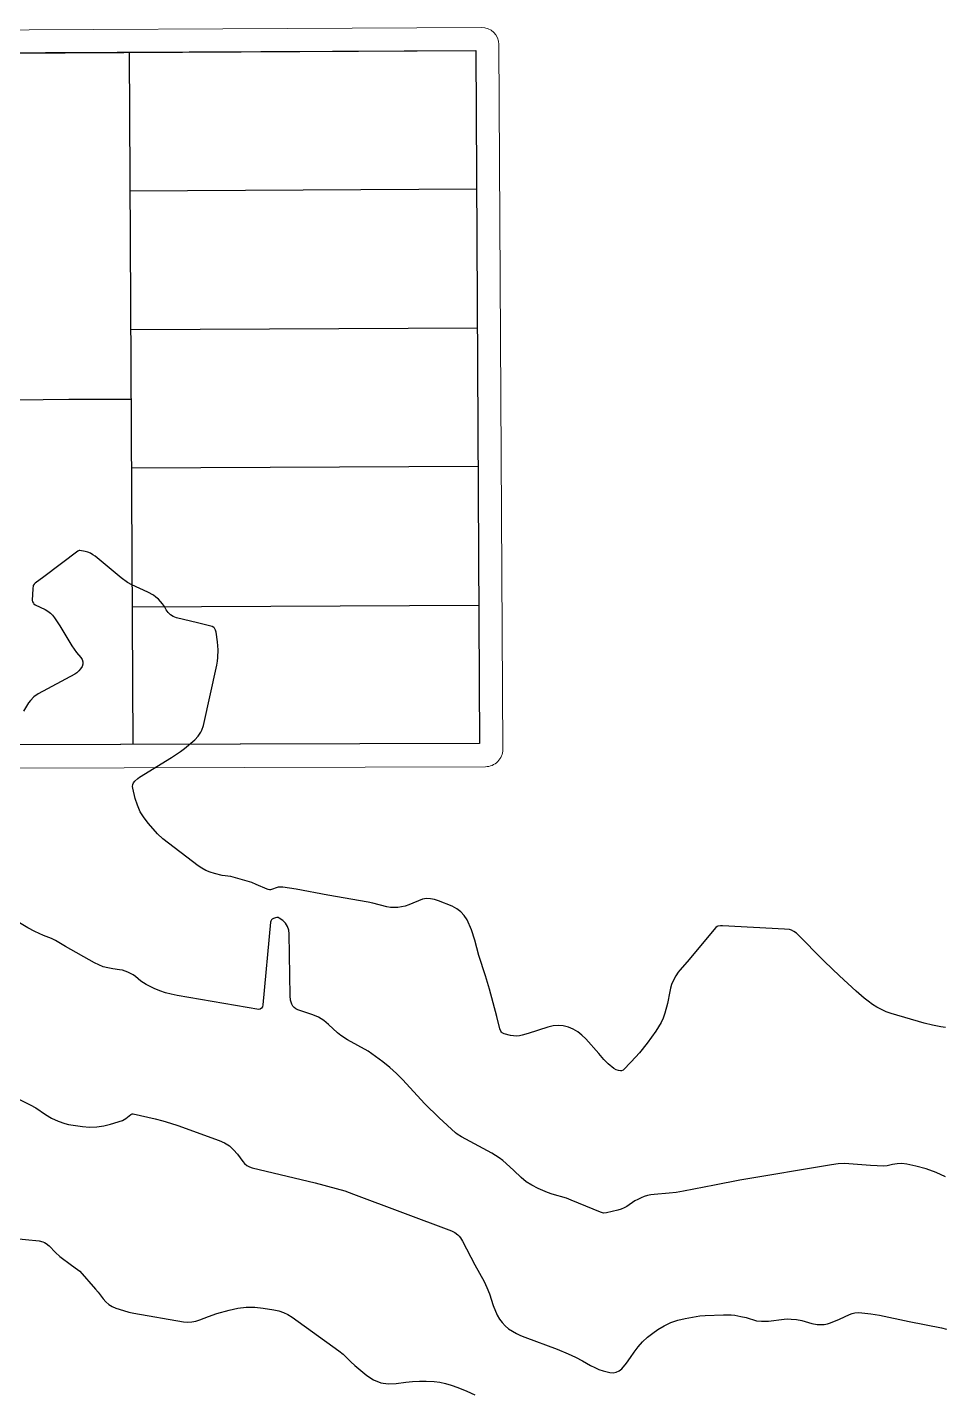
# Model space of a CAD drawing. Header units: centimetres. Extents: x 0 to 1311401, y -389375 to 85618.
# Drawn here: x 661352 to 669281, y -274341 to -262545 of the extents above; entities that cross this region are included whole.
import ezdxf

# ---------------------------------------------------------------- set-up
doc = ezdxf.new("R2010")
doc.units = ezdxf.units.CM
doc.header["$LTSCALE"] = 4
for name, color, linetype in [('04', 254, 'Continuous'), ('CURVAS-INTERMEDIARIAS', 39, 'Continuous'), ('CURVAS-MESTRA', 34, 'Continuous')]:
    doc.layers.add(name, color=color, linetype=linetype)
doc.layers.add('P-MEIOFIO', color=171, linetype='Continuous', lineweight=9)

msp = doc.modelspace()

# ---------------------------------------------------------------- linework, layer by layer
at = {"color": 1}
msp.add_lwpolyline([(659650.548, -262775.326), (665220.33, -262744.956), (665252.936, -268724.712), (658029.975, -268744.458)], dxfattribs=at)
at = {"layer": '04'}
for points in [[(659651.521, -262770.454), (665220.33, -262744.956), (665252.936, -268724.712), (658023.711, -268744.475), (659048.733, -265788.707)], [(659651.521, -262770.454), (659048.733, -265788.707), (661708.369, -265754.073), (662246.754, -265754.073)], [(662230.404, -262758.646), (662263.013, -268732.886)], [(665226.851, -263940.907), (662236.946, -263957.227)], [(662243.467, -265153.161), (665233.372, -265136.858)], [(665239.893, -266332.81), (662250.002, -266349.129)], [(662256.523, -267545.064), (665246.415, -267528.761)]]:
    msp.add_lwpolyline(points, dxfattribs=at)
at = {"layer": 'CURVAS-INTERMEDIARIAS'}
for points, elevation in [([(669271.864, -272461.557), (669192.063, -272424.015), (669104.554, -272392.812), (669016.847, -272370.035), (668937.128, -272353.011), (668896.086, -272347.609), (668854.699, -272348.793), (668813.443, -272354.754), (668769.591, -272366.103), (668739.96, -272369.702), (668623.86, -272363.137), (668438.077, -272348.424), (668400.789, -272346.787), (668344.87, -272349.938), (668289.294, -272357.38), (667498.621, -272490.847), (667278.543, -272532.425), (667010.701, -272586.616), (666948.966, -272596.396), (666886.868, -272603.534), (666758.935, -272613.138), (666729.618, -272616.683), (666700.837, -272622.323), (666672.861, -272631.122), (666645.409, -272642.024), (666617.58, -272655.948), (666592.96, -272669.735), (666522.964, -272717.11), (666498.638, -272730.566), (666472.806, -272740.815), (666445.966, -272748.952), (666346.483, -272772.263), (666320.46, -272774.166), (666295.131, -272767.917), (666043.621, -272661.688), (666002.975, -272646.894), (665878.43, -272610.442), (665837.572, -272596.632), (665758.579, -272561.792), (665703.771, -272533.852), (665654.821, -272503.883), (665611.129, -272466.675), (665548.517, -272406.473), (665482.52, -272346.264), (665453.477, -272321.552), (665422.898, -272298.786), (665390.981, -272277.892), (665357.933, -272258.835), (665097.176, -272117.838), (665060.597, -272094.744), (665043.587, -272081.427), (664904.704, -271952.44), (664778.489, -271828.174), (664591.568, -271624.933), (664536.292, -271570.384), (664477.712, -271519.409), (664416.918, -271470.813), (664291.5, -271378.011), (664114.183, -271280.033), (664054.869, -271241.592), (664027.507, -271219.299), (663949.477, -271146.813), (663908.121, -271113.371), (663886.258, -271098.458), (663863.611, -271085.043), (663815.128, -271064.23), (663684.481, -271020.205), (663668.207, -271012.233), (663653.948, -271002.079), (663642.724, -270988.655), (663633.516, -270973.049), (663627.173, -270955.317), (663622.254, -270937.281), (663618.113, -270900), (663611.078, -270365.317), (663607.253, -270332.634), (663596.8, -270301.434), (663579.626, -270273.695), (663555.991, -270251.198), (663524.847, -270229.027), (663514.259, -270225.551), (663502.775, -270225.285), (663491.416, -270227.302), (663474.239, -270233.271), (663464.751, -270238.826), (663457.135, -270245.821), (663452.322, -270254.976), (663449.374, -270265.56), (663382.728, -270979.239), (663379.28, -270993.957), (663371.963, -271007.179), (663361.009, -271015.565), (663347.302, -271017.016), (662643.098, -270897.584), (662592.374, -270886.877), (662542.467, -270873.555), (662493.783, -270856.303), (662445.906, -270836.434), (662378.094, -270803.669), (662353.689, -270789.179), (662330.644, -270772.599), (662283.869, -270734.365), (662263.484, -270719.948), (662219.313, -270696.426), (662172.012, -270679.916), (662147.592, -270674.564), (662088.512, -270666.845), (662047.093, -270659.641), (662006.706, -270649.212), (661967.899, -270633.957), (661930.135, -270615.469), (661680.503, -270473.719), (661593.995, -270422.279), (661560.454, -270406.719), (661490.705, -270380.925), (661415.521, -270345.714), (661355.866, -270313.727), (661211.163, -270228.319)], 76841.011), ([(661279.34, -271790.853), (661376.755, -271839.757), (661423.612, -271867.506), (661508.474, -271923.304), (661561.54, -271955.463), (661617.584, -271982.09), (661676.16, -272002.142), (661706.269, -272009.173), (661827.521, -272027.574), (661888.971, -272032.174), (661950.004, -272031.406), (662010.392, -272022.604), (662070.363, -272008.434), (662173.032, -271975.668), (662187.734, -271968.441), (662201.322, -271959.295), (662243.157, -271923.695), (662256.415, -271918.087), (662265.903, -271918.41), (662455.526, -271961.003), (662521.253, -271978.444), (662586.259, -271998.416), (662650.78, -272020.083), (663006.363, -272147.237), (663052.032, -272168.472), (663094.102, -272194.485), (663130.78, -272227.681), (663163.862, -272265.646), (663209.45, -272328.855), (663225.812, -272347.657), (663245.302, -272363.186), (663267.263, -272375.046), (663290.937, -272382.955), (663834.57, -272513.808), (664014.261, -272561.287), (664090.427, -272583.888), (664165.354, -272610.284), (665009.979, -272927.804), (665039.594, -272942.507), (665065.65, -272962.867), (665077.081, -272975.001), (665087.64, -272987.796), (665105.202, -273016.012), (665210.226, -273220.221), (665291.18, -273364.84), (665316.513, -273416.555), (665338.296, -273469.763), (665369.596, -273571.979), (665404.855, -273654.128), (665424.022, -273688.246), (665446.303, -273719.776), (665473.259, -273747.396), (665503.337, -273772.431), (665536.631, -273793.995), (665570.894, -273813.712), (665606.602, -273830.655), (665643.281, -273845.74), (665922.138, -273948.284), (666018.048, -273987.281), (666080.581, -274016.365), (666141.363, -274048.945), (666210.54, -274088.59), (666245.95, -274106.815), (666282.225, -274122.829), (666319.793, -274135.515), (666375.45, -274149.858), (666404.264, -274151.451), (666431.334, -274147.501), (666455.779, -274135.212), (666478.471, -274117.38), (666518.66, -274069.729), (666555.092, -274019.155), (666585.338, -273973.59), (666620.168, -273927.19), (666658.155, -273883.886), (666700.868, -273845.235), (666746.734, -273809.7), (666790.245, -273779.842), (666845.325, -273746.992), (666902.449, -273719.1), (666962.638, -273698.646), (667024.861, -273683.149), (667152.587, -273660.565), (667197.59, -273657.475), (667355.142, -273651.416), (667421.347, -273652.769), (667454.214, -273656.509), (667506.094, -273665.564), (667551.865, -273676.146), (667641.853, -273702.546), (667683.294, -273706.886), (667725.054, -273707.14), (667745.866, -273705.683), (667880.086, -273689.041), (667910.473, -273687.661), (667940.875, -273688.664), (667986.274, -273693.137), (668031.51, -273701.462), (668119.49, -273728.029), (668164.851, -273735.18), (668199.641, -273736.569), (668226.141, -273734.937), (668252.2, -273729.878), (668277.973, -273722.527), (668356.91, -273690.506), (668443.459, -273648.712), (668465.236, -273639.781), (668487.993, -273633.779), (668523.034, -273631.18), (668626.625, -273643.35), (668702.971, -273656.143), (668956.817, -273710.548), (669237.084, -273765.505), (669281.264, -273776.947)], 76940.675), ([(661217.425, -272989.898), (661454.703, -273014.436), (661486.398, -273021.942), (661501.057, -273028.835), (661515.119, -273037.311), (661541.002, -273058.175), (661594.461, -273114.984), (661632.704, -273150.03), (661732.773, -273224.346), (661785.27, -273260.413), (661804.508, -273276.808), (661940.587, -273429.925), (661963.241, -273457.511), (662006.019, -273514.698), (662028.741, -273541.04), (662054.072, -273563.85), (662083.316, -273581.383), (662115.157, -273595.392), (662180.801, -273615.807), (662225.823, -273628.034), (662271.334, -273638.264), (662697.752, -273712.461), (662733.424, -273715.878), (662769.202, -273713.952), (662804.451, -273707.094), (662838.55, -273695.818), (662913.175, -273666.457), (662986.54, -273641.606), (663093.766, -273611.221), (663166.453, -273596.025), (663239.51, -273587.059), (663313.119, -273587.449), (663387.088, -273594.067), (663477.386, -273608.029), (663519.836, -273617.663), (663560.8, -273631.006), (663599.515, -273649.882), (663636.737, -273672.456), (664039.017, -273961.901), (664075.819, -273991.522), (664142.026, -274059.098), (664177.284, -274090.714), (664280.921, -274176.939), (664338.672, -274213.257), (664399.395, -274238.641), (664464.6, -274247.603), (664532.789, -274245.623), (664615.831, -274233.627), (664674.766, -274227.586), (664733.926, -274224.557), (664793.243, -274223.533), (664860.698, -274226.566), (664910.698, -274232.69), (664959.867, -274243.646), (665008.49, -274257.826), (665065.994, -274278.47), (665141.313, -274309.661), (665212.902, -274343.65)], 77040.339)]:
    msp.add_lwpolyline(points, dxfattribs=dict(at, elevation=elevation))
at = {"layer": 'CURVAS-MESTRA', "elevation": 76741.346}
msp.add_lwpolyline([(669270.492, -271173.015), (669231.244, -271167.744), (669159.506, -271152.995), (669088.332, -271134.923), (668802.165, -271051.604), (668759.628, -271036.896), (668718.373, -271019.536), (668679.017, -270998.2), (668640.941, -270974.212), (668604.43, -270947.462), (668568.696, -270919.741), (668500.359, -270860.458), (668357.235, -270727.434), (668227.559, -270603.796), (667985.15, -270358.847), (667963.109, -270343.851), (667941.741, -270334.047), (667925.585, -270328.782), (667883.094, -270324.532), (667347.152, -270295.416), (667329.592, -270296.055), (667306.713, -270299.207), (667300.519, -270301.631), (667289.889, -270310.015), (667043.23, -270607.841), (666978.942, -270680.118), (666966.889, -270695.111), (666945.776, -270727.333), (666920.208, -270775.444), (666908.403, -270803.8), (666899.689, -270833.255), (666893.039, -270863.445), (666872.902, -270967.481), (666849.737, -271051.143), (666834.82, -271091.685), (666817.416, -271130.986), (666796.313, -271168.419), (666772.731, -271204.624), (666697.377, -271308.89), (666632.547, -271391.567), (666561.433, -271468.917), (666489.939, -271540.816), (666476.314, -271547.968), (666468.874, -271548.631), (666450.646, -271544.819), (666429.764, -271537.759), (666411.16, -271525.942), (666361.917, -271485.651), (666325.383, -271450.242), (666281.916, -271397.772), (666168.407, -271270.015), (666135.489, -271238.405), (666099.989, -271210.676), (666060.637, -271188.773), (666018.702, -271170.751), (665974.709, -271160.477), (665930.673, -271155.921), (665886.583, -271159.94), (665842.462, -271169.669), (665671.966, -271224.742), (665621.181, -271239.656), (665595.679, -271244.776), (665570.115, -271247.261), (665544.48, -271245.8), (665518.785, -271241.703), (665464.595, -271228.684), (665447.176, -271219.892), (665440.762, -271212.748), (665435.513, -271204.238), (665428.008, -271184.457), (665401.725, -271078.02), (665336.985, -270843.641), (665302.534, -270727.648), (665247.204, -270551.63), (665210.982, -270418.892), (665182.708, -270330.583), (665145.269, -270245.751), (665120.662, -270208.105), (665091.776, -270175.132), (665056.461, -270149.15), (665016.857, -270127.839), (664899.291, -270080.433), (664864.56, -270069.336), (664828.58, -270063.471), (664791.977, -270061.139), (664776.067, -270062.336), (664760.488, -270065.529), (664641.043, -270115.872), (664610.54, -270125.623), (664579.258, -270132.454), (664547.444, -270137.341), (664515.432, -270138.746), (664483.661, -270137.581), (664452.275, -270132.574), (664330.931, -270099.967), (664292.251, -270091.708), (663942.426, -270032.478), (663671.593, -269981.483), (663555.108, -269962.736), (663528.965, -269961.829), (663516.086, -269963.738), (663449.044, -269984.801), (663439.504, -269985.694), (663430.04, -269984.26), (663420.619, -269981.273), (663325.502, -269938.693), (663286.82, -269923.582), (663247.441, -269910.441), (663106.821, -269871.79), (663032.526, -269861.23), (662966.85, -269845.492), (662929.025, -269833.702), (662892.589, -269818.996), (662858.251, -269799.904), (662825.303, -269777.897), (662520.743, -269544.486), (662475.283, -269502.148), (662395.536, -269413.281), (662358.008, -269363.996), (662325.729, -269311.971), (662301.306, -269255.822), (662282.114, -269196.92), (662260.733, -269110.199), (662259.396, -269093.351), (662261.284, -269077.423), (662268.008, -269062.854), (662277.958, -269049.206), (662305.198, -269025.241), (662319.84, -269014.557), (662596.378, -268843.818), (662672.251, -268793.211), (662708.616, -268765.712), (662797.524, -268691.172), (662825.435, -268660.56), (662837.976, -268643.965), (662848.766, -268626.316), (662858.074, -268608.019), (662870.851, -268568.856), (662986.187, -268047.612), (662992.038, -268014.508), (662995.989, -267981.265), (662996.283, -267914.205), (662991.172, -267846.837), (662981.327, -267763.067), (662975.955, -267745.403), (662967.106, -267729.549), (662961.122, -267723.316), (662945.515, -267715.355), (662818.566, -267681.875), (662637.486, -267638.569), (662610.445, -267628.203), (662586.401, -267614.012), (662566.866, -267594.066), (662550.317, -267570.294), (662533.865, -267541.34), (662518.676, -267518.934), (662482.274, -267478.694), (662461.417, -267461.129), (662439.604, -267445.009), (662392.129, -267418.525), (662253.246, -267354.999), (662216.759, -267335.085), (662160.984, -267293.669), (661936.961, -267108.63), (661917.044, -267094.482), (661896.102, -267082.425), (661873.647, -267073.514), (661850.185, -267066.708), (661805.717, -267057.248), (661799.783, -267057.439), (661786.608, -267063.418), (661493.132, -267285.696), (661419.614, -267338.917), (661409.65, -267348.64), (661403.251, -267361.009), (661398.149, -267389.235), (661394.672, -267485.706), (661397.48, -267499.968), (661403.751, -267513.096), (661408.149, -267518.641), (661419.733, -267526.983), (661504.769, -267568.229), (661528.436, -267582.158), (661550.237, -267598.235), (661569.229, -267617.553), (661586.342, -267639.038), (661631.587, -267709.643), (661734.674, -267881.924), (661754.451, -267910.661), (661775.927, -267938.151), (661813.317, -267981.218), (661824.456, -267999.704), (661830.732, -268018.843), (661829.721, -268038.966), (661823.849, -268059.733), (661811.424, -268079.593), (661796.988, -268097.501), (661779.544, -268112.491), (661760.089, -268125.53), (661446.11, -268296.336), (661409.03, -268321.615), (661377.733, -268353.77), (661363.021, -268373.228), (661318.67, -268444.13)], dxfattribs=at)
at = {"layer": 'P-MEIOFIO'}
msp.add_lwpolyline([(646514.728, -262594.366), (644621.139, -262604.691), (643425.188, -262611.212), (640983.454, -262624.526, 0.414213562), (640834.775, -262774.835), (640841.568, -264020.617), (640848.089, -265216.569), (640854.61, -266412.52), (640861.131, -267608.471), (640867.924, -268854.254, 0.414213562), (641018.233, -269002.933), (643459.967, -268989.619), (644655.918, -268983.097), (645667.494, -268977.582), (658030.52, -268943.785), (665303.448, -268923.903, 0.415010138), (665452.533, -268773.592), (665419.384, -262694.038, 0.414213562), (665269.074, -262545.359), (659690.401, -262575.778)], format="xyb", dxfattribs=at)

doc.saveas('drawing.dxf')
